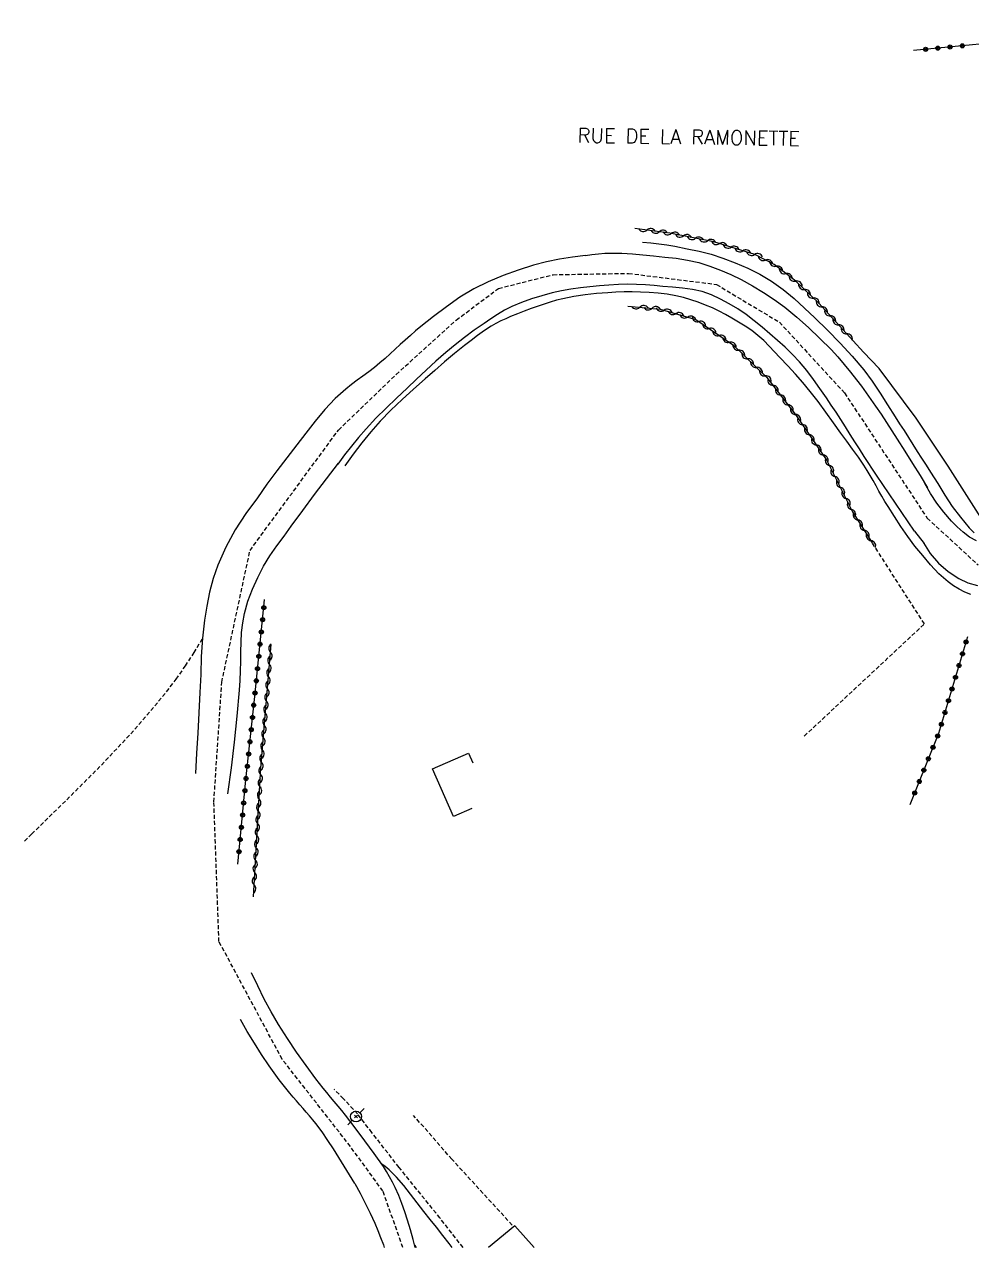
# Model space of a CAD drawing. Header units: millimetres. Extents: x 199000 to 200001, y 52999 to 53673.
# Drawn here: x 199703.8 to 199819.5, y 53000 to 53149.5 of the extents above; entities that cross this region are included whole.
import ezdxf
from ezdxf.enums import TextEntityAlignment as Align

# ---------------------------------------------------------------- set-up
doc = ezdxf.new("R2010")
doc.units = ezdxf.units.MM
doc.linetypes.add('DASHED', pattern=[0.75, 0.5, -0.25])
doc.layers.get('0').update_dxf_attribs({"linetype": 'CONTINUOUS'})
for name, color, linetype in [('W0001', 6, 'DASHED'), ('W0008', 7, 'CONTINUOUS'), ('W0017', 7, 'CONTINUOUS'), ('W0070', 7, 'DASHED'), ('W0101', 7, 'CONTINUOUS'), ('W0104', 1, 'CONTINUOUS'), ('W0112', 1, 'DASHED'), ('W0211', 2, 'CONTINUOUS'), ('W0214', 2, 'CONTINUOUS'), ('W0310', 3, 'CONTINUOUS'), ('W0322', 7, 'CONTINUOUS'), ('W0323', 7, 'CONTINUOUS'), ('W0473', 7, 'CONTINUOUS'), ('W0989', 7, 'CONTINUOUS')]:
    doc.layers.add(name, color=color, linetype=linetype)
doc.styles.get("Standard").update_dxf_attribs({"font": 'romans.shx', "width": 0.85})

# ---------------------------------------------------------------- blocks, each defined once
blk = doc.blocks.new('T473')
for p, q in [((-0.166667, 0.166667), (0.166667, -0.166667)), ((-0.166667, -0.166667), (0.166667, 0.166667)), ((0.500001, 0.500001), (1.000002, 1.000002)), ((-1.000002, -1.000002), (-0.500001, -0.500001))]:
    blk.add_line(p, q)
blk.add_ellipse((0, 0), major_axis=(0.471405, 0.471405), ratio=1, start_param=5.4977871438, end_param=11.780972451)
blk = doc.blocks.new('t323o')
at = {"color": 0, "linetype": 'Continuous'}
for radius in [0.25, 0.15]:
    blk.add_circle((0, 0), radius, dxfattribs=at)
blk = doc.blocks.new('t310o')
at = {"color": 0, "linetype": 'Continuous'}
for centre, start, end in [((-0.5, 0.38), 216.8699, 323.1304), ((0.5, -0.37), 36.8699, 143.1303)]:
    blk.add_arc(centre, 0.625, start, end, dxfattribs=at)
blk = doc.blocks.new('t322o')
at = {"color": 0, "linetype": 'Continuous'}
for radius in [0.25, 0.15]:
    blk.add_circle((0, 0), radius, dxfattribs=at)

msp = doc.modelspace()

# ---------------------------------------------------------------- linework, layer by layer
at = {"layer": 'W0001'}
msp.add_lwpolyline([(199750.08, 53000), (199747.64, 53006.91), (199743.66, 53012.35), (199735.33, 53023.01), (199727.61, 53037.4), (199726.99, 53054.46), (199727.95, 53069.09), (199731.4, 53085.2), (199742.2, 53099.9), (199749.26, 53106.7), (199756.6, 53113.35), (199761.76, 53117.21), (199768.42, 53118.89), (199777.65, 53119.05), (199788.39, 53117.7), (199796.08, 53113.08), (199804.03, 53104.44), (199814.14, 53089.13), (199820.34, 53083.42)], dxfattribs=at)
at = {"layer": 'W0008'}
for points in [[(199772.4, 53121.24), (199770.79, 53121.05), (199769.19, 53120.79), (199767.61, 53120.45), (199766.04, 53120.04), (199764.16, 53119.46), (199762.31, 53118.79), (199760.5, 53118.03), (199758.74, 53117.15), (199757.03, 53116.13), (199755.4, 53114.98), (199753.82, 53113.77), (199752.27, 53112.54), (199751.63, 53112.01), (199750.99, 53111.46), (199750.37, 53110.9), (199749.76, 53110.34), (199749.14, 53109.77), (199748.53, 53109.21), (199747.91, 53108.65), (199747.27, 53108.11), (199746.59, 53107.55), (199745.9, 53107.02), (199745.2, 53106.5), (199744.5, 53105.98), (199743.8, 53105.45), (199743.12, 53104.9), (199742.45, 53104.34), (199741.81, 53103.74), (199740.54, 53102.4), (199739.37, 53100.99), (199738.24, 53099.54), (199737.11, 53098.1), (199735.88, 53096.51), (199734.67, 53094.9), (199733.47, 53093.28), (199732.31, 53091.64)], [(199772.4, 53121.24), (199773.18, 53121.36), (199773.96, 53121.45), (199774.74, 53121.51), (199775.52, 53121.54), (199776.82, 53121.52), (199778.12, 53121.45), (199779.41, 53121.33), (199780.7, 53121.2), (199782.08, 53121.05), (199783.47, 53120.89), (199784.86, 53120.68), (199786.23, 53120.37), (199787.57, 53119.95), (199788.88, 53119.46), (199790.16, 53118.9), (199791.42, 53118.29), (199792.8, 53117.54), (199794.14, 53116.73), (199795.45, 53115.85), (199796.72, 53114.93), (199798.21, 53113.71), (199799.64, 53112.43), (199801.03, 53111.1), (199802.38, 53109.73), (199803.2, 53108.84), (199803.99, 53107.93), (199804.75, 53106.99), (199805.5, 53106.05), (199806.1, 53105.26), (199806.69, 53104.46), (199807.26, 53103.65), (199807.83, 53102.84), (199808.5, 53101.84), (199809.16, 53100.83), (199809.81, 53099.82), (199810.46, 53098.81), (199811.4, 53097.32), (199812.34, 53095.83), (199813.26, 53094.34), (199814.18, 53092.83)], [(199812.59, 53087.54), (199811.04, 53089.82), (199809.49, 53092.1), (199807.95, 53094.39), (199806.43, 53096.69), (199805.85, 53097.59), (199805.27, 53098.48), (199804.71, 53099.38), (199804.14, 53100.28), (199803.57, 53101.18), (199802.99, 53102.07), (199802.41, 53102.96), (199801.81, 53103.84), (199801.03, 53104.97), (199800.24, 53106.09), (199799.42, 53107.19), (199798.54, 53108.24), (199797.68, 53109.15), (199796.79, 53110.02), (199795.86, 53110.86), (199794.92, 53111.68), (199793.97, 53112.48), (199793.01, 53113.27), (199792.01, 53114.01), (199790.98, 53114.71), (199789.94, 53115.32), (199788.87, 53115.9), (199787.77, 53116.41), (199786.63, 53116.82), (199785.44, 53117.1), (199784.24, 53117.25), (199783.03, 53117.35), (199781.83, 53117.46), (199780.77, 53117.55), (199779.7, 53117.64), (199778.63, 53117.7), (199777.56, 53117.72), (199776.4, 53117.7), (199775.24, 53117.63), (199774.08, 53117.54), (199772.92, 53117.41), (199771.76, 53117.27), (199770.6, 53117.11), (199769.45, 53116.91), (199768.3, 53116.66), (199767.05, 53116.32), (199765.8, 53115.94), (199764.58, 53115.5), (199763.38, 53114.99), (199762.5, 53114.54), (199761.65, 53114.03), (199760.81, 53113.49), (199759.99, 53112.94), (199758.79, 53112.09), (199757.62, 53111.22), (199756.46, 53110.31), (199755.33, 53109.38), (199754.11, 53108.32), (199752.91, 53107.24), (199751.74, 53106.14), (199750.58, 53105.03), (199749.3, 53103.81), (199748.03, 53102.59), (199746.78, 53101.34), (199745.58, 53100.05), (199744.67, 53099.01), (199743.79, 53097.95), (199742.93, 53096.86), (199742.11, 53095.75)], [(199728.71, 53055.45), (199729.12, 53058.61), (199729.49, 53061.77), (199729.83, 53064.94), (199730.12, 53068.11), (199730.2, 53069.28), (199730.24, 53070.46), (199730.26, 53071.63), (199730.27, 53072.8), (199730.3, 53073.98), (199730.38, 53075.16), (199730.52, 53076.33), (199730.73, 53077.5), (199731.15, 53079), (199731.7, 53080.47), (199732.34, 53081.89), (199733.05, 53083.27), (199733.82, 53084.55), (199734.67, 53085.76), (199735.56, 53086.95), (199736.44, 53088.14), (199737.86, 53090.09), (199739.29, 53092.03), (199740.74, 53093.95), (199742.21, 53095.87)], [(199820.15, 53086.36), (199819.29, 53086.83), (199818.51, 53087.43), (199817.79, 53088.09), (199817.12, 53088.78), (199816.18, 53089.85), (199815.31, 53090.97), (199814.53, 53092.15), (199813.83, 53093.39)], [(199732.31, 53091.64), (199730.87, 53089.72), (199729.57, 53087.69), (199728.43, 53085.58), (199727.45, 53083.39), (199726.88, 53081.75), (199726.44, 53080.08), (199726.11, 53078.38), (199725.83, 53076.68), (199725.58, 53074.48), (199725.45, 53072.25), (199725.38, 53070.03), (199725.28, 53067.82), (199725.14, 53065.35), (199725.01, 53062.87), (199724.88, 53060.4), (199724.76, 53057.93)], [(199812.59, 53087.54), (199813.75, 53086.05)], [(199813.66, 53086.14), (199814.49, 53084.82), (199815.5, 53083.63), (199816.68, 53082.6), (199817.98, 53081.75), (199819.11, 53081.24), (199820.29, 53080.89)], [(199747.7, 53009.89), (199746.56, 53011.48), (199745.41, 53013.06), (199744.24, 53014.63), (199743.05, 53016.18), (199742.61, 53016.74), (199742.16, 53017.29), (199741.7, 53017.84), (199741.25, 53018.39), (199740.79, 53018.93), (199740.34, 53019.48), (199739.89, 53020.04), (199739.46, 53020.61), (199738.26, 53022.23), (199737.09, 53023.87), (199735.96, 53025.54), (199734.89, 53027.25), (199733.99, 53028.8), (199733.14, 53030.37), (199732.34, 53031.97), (199731.59, 53033.59)], [(199742.27, 53011), (199741.6, 53012.06), (199740.92, 53013.1), (199740.2, 53014.13), (199739.45, 53015.14), (199739.07, 53015.62), (199738.68, 53016.09), (199738.28, 53016.55), (199737.88, 53017), (199737.47, 53017.46), (199737.07, 53017.92), (199736.67, 53018.38), (199736.28, 53018.85), (199735.63, 53019.68), (199734.98, 53020.51), (199734.35, 53021.35), (199733.75, 53022.21), (199732.82, 53023.59), (199731.93, 53024.99), (199731.06, 53026.41), (199730.23, 53027.85)], [(199744.21, 53007.83), (199742.27, 53011)], [(199751.58, 53000), (199751.35, 53000.97), (199751.02, 53002.17), (199750.66, 53003.36), (199750.33, 53004.37), (199749.96, 53005.37), (199749.57, 53006.36), (199749.13, 53007.34), (199748.81, 53008), (199748.46, 53008.64), (199748.09, 53009.28), (199747.7, 53009.89)], [(199744.21, 53007.83), (199744.86, 53006.64), (199745.48, 53005.43), (199746.07, 53004.2), (199746.63, 53002.96), (199747, 53002.1), (199747.36, 53001.23), (199747.69, 53000.35), (199747.79, 53000)]]:
    msp.add_lwpolyline(points, dxfattribs=at)
at = {"layer": 'W0017'}
for points in [[(199756.1, 53000), (199755.97, 53000.17), (199755.72, 53000.51), (199754.96, 53001.49), (199754.18, 53002.47), (199753.4, 53003.44), (199752.62, 53004.42), (199751.81, 53005.47), (199751.01, 53006.54), (199750.19, 53007.59), (199749.3, 53008.59), (199748.86, 53009.05), (199748.39, 53009.48), (199747.9, 53009.9), (199747.4, 53010.29)], [(199751.52, 53000.33), (199751.7, 53000)]]:
    msp.add_lwpolyline(points, dxfattribs=at)
at = {"layer": 'W0070'}
msp.add_lwpolyline([(199703.85, 53049.67), (199704.73, 53050.54), (199709.01, 53054.72), (199713.24, 53058.96), (199717.34, 53063.33), (199721.21, 53067.92), (199722.39, 53069.47), (199723.5, 53071.07), (199724.56, 53072.7), (199725.57, 53074.37)], dxfattribs=at)
at = {"layer": 'W0101'}
msp.add_lwpolyline([(199766.13, 53000), (199763.77, 53002.67), (199760.55, 53000)], dxfattribs=at)
at = {"layer": 'W0104'}
for points in [[(199756.24, 53052.66), (199753.7, 53058.51), (199758.11, 53060.42), (199758.63, 53059.22)], [(199758.51, 53053.64), (199756.24, 53052.66)]]:
    msp.add_lwpolyline(points, dxfattribs=at)
at = {"layer": 'W0112'}
for points in [[(199799.11, 53062.5), (199813.79, 53076.21), (199807.41, 53086.14)], [(199757.43, 53000), (199754.61, 53003.61), (199749.61, 53009.79), (199746.29, 53014.05), (199744.54, 53016.32), (199742.8, 53018.2), (199741.7, 53019.31)], [(199763.42, 53002.75), (199756.07, 53010.78), (199751.38, 53016.15)]]:
    msp.add_lwpolyline(points, dxfattribs=at)
at = {"layer": 'W0211'}
msp.add_lwpolyline([(199843.21, 53117.7), (199838.63, 53109.44), (199832.68, 53102.03), (199828.64, 53096.28), (199822.29, 53087.22), (199821.44, 53088), (199819.83, 53090.55), (199816.71, 53095.47), (199812.77, 53101.36), (199808.27, 53107.42), (199806.33, 53109.44), (199805.08, 53110.81)], dxfattribs=at)
at = {"layer": 'W0214'}
for points in [[(199779.37, 53122.86), (199780.36, 53122.78), (199781.35, 53122.66), (199782.34, 53122.52), (199783.32, 53122.36), (199784.79, 53122.07), (199786.26, 53121.76), (199787.72, 53121.38), (199789.15, 53120.92), (199790.69, 53120.34), (199792.21, 53119.68), (199793.68, 53118.94), (199795.1, 53118.09), (199796.52, 53117.08), (199797.86, 53115.97), (199799.14, 53114.8), (199800.39, 53113.61), (199801.96, 53112.09), (199803.5, 53110.53), (199804.98, 53108.92), (199806.38, 53107.25), (199807.41, 53105.86), (199808.37, 53104.43), (199809.28, 53102.97), (199810.21, 53101.53), (199810.76, 53100.68), (199811.3, 53099.84), (199811.84, 53098.99), (199812.38, 53098.14), (199812.91, 53097.29), (199813.45, 53096.45), (199813.99, 53095.6), (199814.54, 53094.76), (199815.42, 53093.36), (199816.29, 53091.96), (199817.2, 53090.58), (199818.19, 53089.25), (199818.72, 53088.6), (199819.27, 53087.96), (199819.87, 53087.36)], [(199819.46, 53079.79), (199818.72, 53080.1), (199818.02, 53080.46), (199817.34, 53080.88), (199816.7, 53081.35), (199815.57, 53082.34), (199814.54, 53083.42), (199813.58, 53084.56), (199812.64, 53085.72), (199811.76, 53086.89), (199810.93, 53088.1), (199810.14, 53089.33), (199809.36, 53090.57), (199808.97, 53091.19), (199808.6, 53091.82), (199808.24, 53092.45), (199807.88, 53093.09), (199807.52, 53093.72), (199807.16, 53094.36), (199806.78, 53094.98), (199806.39, 53095.6), (199805.72, 53096.6), (199805.02, 53097.58), (199804.3, 53098.55), (199803.59, 53099.52), (199802.67, 53100.8), (199801.75, 53102.1), (199800.82, 53103.38), (199799.84, 53104.63), (199798.95, 53105.7), (199798.03, 53106.74), (199797.09, 53107.77), (199796.14, 53108.79), (199795.49, 53109.48), (199794.83, 53110.17), (199794.16, 53110.84), (199793.44, 53111.47), (199792.69, 53112.05), (199791.9, 53112.59), (199791.09, 53113.1), (199790.27, 53113.58), (199789.49, 53114.02), (199788.7, 53114.44), (199787.89, 53114.83), (199787.06, 53115.18), (199786.17, 53115.52), (199785.27, 53115.83), (199784.36, 53116.1), (199783.43, 53116.32), (199782.35, 53116.5), (199781.27, 53116.62), (199780.18, 53116.7), (199779.09, 53116.75), (199778.1, 53116.78), (199777.1, 53116.78), (199776.11, 53116.75), (199775.11, 53116.69), (199773.73, 53116.58), (199772.34, 53116.42), (199770.96, 53116.22), (199769.6, 53115.95), (199768.84, 53115.77), (199768.09, 53115.54), (199767.35, 53115.29), (199766.61, 53115.04), (199765.76, 53114.75), (199764.91, 53114.44), (199764.07, 53114.12), (199763.24, 53113.78), (199762.64, 53113.51), (199762.04, 53113.24), (199761.45, 53112.94), (199760.88, 53112.61), (199760.03, 53112.06), (199759.21, 53111.47), (199758.41, 53110.85), (199757.62, 53110.23), (199756.39, 53109.24), (199755.18, 53108.23), (199753.98, 53107.2), (199752.8, 53106.16), (199751.39, 53104.91), (199749.99, 53103.64), (199748.62, 53102.35), (199747.3, 53100.99), (199746.15, 53099.69), (199745.05, 53098.34), (199744, 53096.96), (199742.99, 53095.54)]]:
    msp.add_lwpolyline(points, dxfattribs=at)
at = {"layer": 'W0310'}
for points in [[(199805.08, 53110.81), (199800.89, 53115.39), (199798.08, 53118.1), (199795.42, 53120.13), (199793.09, 53121.36), (199788.05, 53122.9), (199782.69, 53123.96), (199778.42, 53124.55)], [(199777.54, 53115.04), (199781.5, 53114.69), (199785.88, 53113.42), (199790.48, 53110.27), (199794.55, 53106.33), (199798.13, 53101.68), (199801.88, 53096.17), (199805.02, 53089.92), (199807.41, 53086.14)], [(199731.82, 53042.84), (199732.74, 53058.64), (199733.98, 53073.69)]]:
    msp.add_lwpolyline(points, dxfattribs=at)
at = {"layer": 'W0322'}
msp.add_lwpolyline([(199729.92, 53046.87), (199730.9, 53057.14), (199731.97, 53067.34), (199733.19, 53079.19)], dxfattribs=at)
at = {"layer": 'W0323'}
for points in [[(199855.56, 53148.03), (199852.61, 53148.72), (199849.02, 53149.47), (199843.8, 53149.25), (199838.87, 53149.08), (199833.71, 53148.52), (199827.82, 53147.93), (199822.65, 53147.28), (199812.45, 53146.29)], [(199812.06, 53054.16), (199812.93, 53056.38), (199815.55, 53062.86), (199819.08, 53074.66)]]:
    msp.add_lwpolyline(points, dxfattribs=at)

# ---------------------------------------------------------------- block references
at = {"layer": 'W0310'}
for p, rotation in [((199779.9, 53124.35), 172.121720822765), ((199781.39, 53124.14), 172.121720822765), ((199782.87, 53123.93), 168.8401260895048), ((199784.35, 53123.64), 168.8401260895048), ((199785.82, 53123.34), 168.8401260895048), ((199787.29, 53123.05), 168.8401260895048), ((199788.74, 53122.69), 162.9675960988145), ((199790.18, 53122.25), 162.9675960988145), ((199791.61, 53121.81), 162.9675960988145), ((199793.04, 53121.37), 162.9675960988145), ((199794.37, 53120.68), 152.1004644925733), ((199795.67, 53119.93), 142.6370414217295), ((199796.86, 53119.02), 142.6370414217295), ((199798.06, 53118.11), 142.6370414217295), ((199799.14, 53117.08), 136.0985181681587), ((199800.22, 53116.04), 136.0985181681587), ((199801.27, 53114.97), 132.3935830699576), ((199779.03, 53114.91), 354.9921761324902), ((199780.52, 53114.78), 354.9921761324902), ((199782, 53114.54), 343.8391685712398), ((199783.44, 53114.13), 343.8391685712398), ((199784.88, 53113.71), 343.8391685712398), ((199802.29, 53113.86), 132.3935830699576), ((199786.26, 53113.16), 325.5624649602026), ((199787.5, 53112.31), 325.5624649602026), ((199803.3, 53112.76), 132.3935830699576), ((199788.73, 53111.46), 325.5624649602026), ((199789.97, 53110.62), 325.5624649602026), ((199804.31, 53111.65), 132.3935830699576), ((199791.11, 53109.65), 315.9007578547647), ((199792.19, 53108.61), 315.9007578547647), ((199793.27, 53107.56), 315.9007578547647), ((199794.35, 53106.52), 315.9007578547647), ((199795.29, 53105.36), 307.6328336077143), ((199796.21, 53104.17), 307.6328336077143), ((199797.12, 53102.98), 307.6328336077143), ((199798.04, 53101.8), 307.6328336077143), ((199798.89, 53100.56), 304.2820288528919), ((199799.74, 53099.32), 304.2820288528919), ((199800.58, 53098.08), 304.2820288528919), ((199801.43, 53096.84), 304.2820288528919), ((199802.19, 53095.56), 296.6492342599272), ((199802.86, 53094.22), 296.6492342599272), ((199803.54, 53092.88), 296.6492342599272), ((199804.21, 53091.54), 296.6492342599272), ((199804.88, 53090.19), 296.6492342599272), ((199805.66, 53088.91), 302.2979212772804), ((199806.46, 53087.64), 302.2979212772804), ((199807.26, 53086.38), 302.2979212772804), ((199733.9, 53072.76), 85.32866610108562), ((199733.78, 53071.27), 85.32866610108562), ((199733.65, 53069.77), 85.32866610108562), ((199733.53, 53068.28), 85.32866610108562), ((199733.41, 53066.78), 85.32866610108562), ((199733.29, 53065.29), 85.32866610108562), ((199733.17, 53063.79), 85.32866610108562), ((199733.04, 53062.3), 85.32866610108562), ((199732.92, 53060.8), 85.32866610108562), ((199732.8, 53059.31), 85.32866610108562), ((199732.7, 53057.81), 86.63183893804154), ((199732.61, 53056.31), 86.63183893804154), ((199732.52, 53054.82), 86.63183893804154), ((199732.43, 53053.32), 86.63183893804154), ((199732.34, 53051.82), 86.63183893804154), ((199732.26, 53050.32), 86.63183893804154), ((199732.17, 53048.83), 86.63183893804154), ((199732.08, 53047.33), 86.63183893804154), ((199731.99, 53045.83), 86.63183893804154), ((199731.9, 53044.33), 86.63183893804154)]:
    msp.add_blockref('t310o', p, dxfattribs=dict(at, rotation=rotation))
at = {"layer": 'W0322'}
for p, rotation in [((199733.09, 53078.21), 84.11085477396446), ((199732.94, 53076.72), 84.11085477396446), ((199732.78, 53075.23), 84.11085477396446), ((199732.63, 53073.74), 84.11085477396446), ((199732.48, 53072.24), 84.11085477396446), ((199732.32, 53070.75), 84.11085477396446), ((199732.17, 53069.26), 84.11085477396446), ((199732.01, 53067.77), 84.11085477396446), ((199731.86, 53066.28), 84.02755056695813), ((199731.7, 53064.78), 84.02755056695813), ((199731.55, 53063.29), 84.02755056695813), ((199731.39, 53061.8), 84.02755056695813), ((199731.24, 53060.31), 84.02755056695813), ((199731.08, 53058.82), 84.02755056695813), ((199730.92, 53057.32), 84.02755056695813), ((199730.78, 53055.83), 84.50544327223139), ((199730.63, 53054.34), 84.50544327223139), ((199730.49, 53052.85), 84.50544327223139), ((199730.35, 53051.35), 84.50544327223139), ((199730.2, 53049.86), 84.50544327223139), ((199730.06, 53048.37), 84.50544327223139)]:
    msp.add_blockref('t322o', p, dxfattribs=dict(at, rotation=rotation))
at = {"layer": 'W0323'}
for p, rotation in [((199818.42, 53146.86), 185.5449394160437), ((199813.94, 53146.43), 185.5449394160437), ((199815.43, 53146.57), 185.5449394160437), ((199816.92, 53146.72), 185.5449394160437), ((199818.88, 53074), 73.34264580501777), ((199818.45, 53072.56), 73.34264580501777), ((199818.02, 53071.13), 73.34264580501777), ((199817.59, 53069.69), 73.34264580501777), ((199817.16, 53068.25), 73.34264580501777), ((199816.73, 53066.82), 73.34264580501777), ((199816.3, 53065.38), 73.34264580501777), ((199815.87, 53063.94), 73.34264580501777), ((199815.41, 53062.52), 68.06004072159165), ((199814.84, 53061.12), 68.06004072159165), ((199814.28, 53059.73), 68.06004072159165), ((199813.72, 53058.34), 68.06004072159165), ((199812.61, 53055.56), 68.43941242824926), ((199813.16, 53056.95), 68.06004072159165)]:
    msp.add_blockref('t323o', p, dxfattribs=dict(at, rotation=rotation))
at = {"layer": 'W0473'}
msp.add_blockref('T473', (199744.35, 53016.01), dxfattribs=at)

# ---------------------------------------------------------------- texts
at = {"layer": 'W0989'}
msp.add_text('RUE DE LA RAMONETTE', height=1.75, rotation=359.1393, dxfattribs=at).set_placement((199785, 53135.73), align=Align.MIDDLE_CENTER)

doc.saveas('drawing.dxf')
